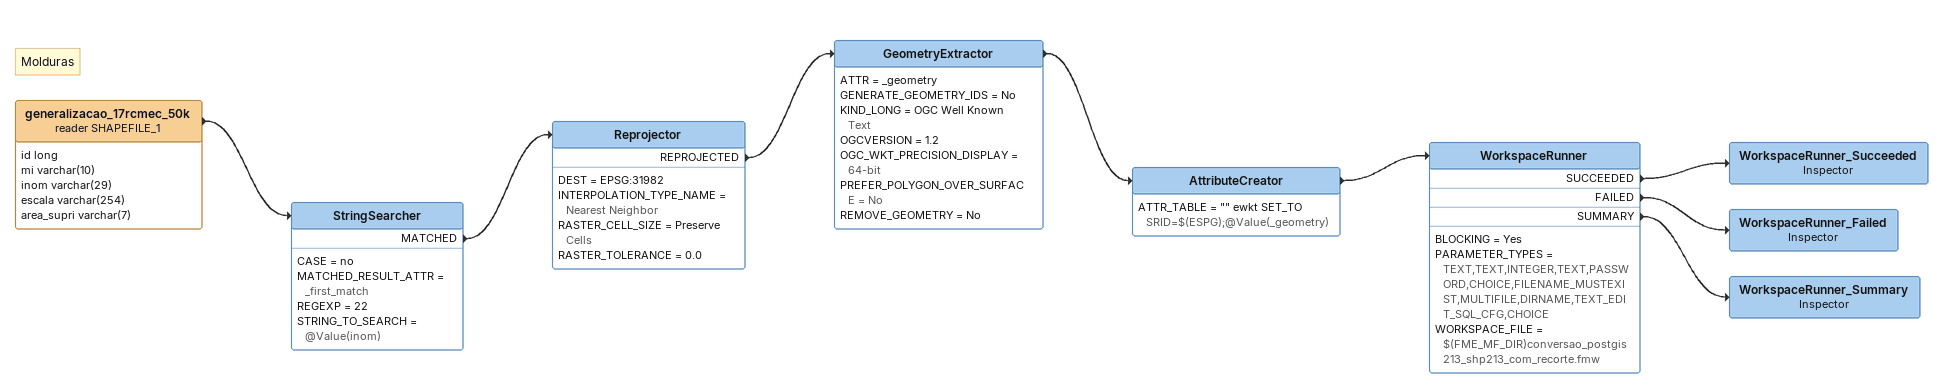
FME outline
Note: Molduras
generalizacao_17rcmec_50k (reader SHAPEFILE_1)
    attributes: id long, mi varchar(10), inom varchar(29), escala varchar(254), area_supri varchar(7)
    -> StringSearcher
StringSearcher
    CASE = no
    MATCHED_RESULT_ATTR = _first_match
    REGEXP = 22
    STRING_TO_SEARCH = @Value(inom)
    MATCHED -> Reprojector
Reprojector
    DEST = EPSG:31982
    INTERPOLATION_TYPE_NAME = Nearest Neighbor
    RASTER_CELL_SIZE = Preserve Cells
    RASTER_TOLERANCE = 0.0
    REPROJECTED -> GeometryExtractor
GeometryExtractor
    ATTR = _geometry
    GENERATE_GEOMETRY_IDS = No
    KIND_LONG = OGC Well Known Text
    OGCVERSION = 1.2
    OGC_WKT_PRECISION_DISPLAY = 64-bit
    PREFER_POLYGON_OVER_SURFACE = No
    REMOVE_GEOMETRY = No
    -> AttributeCreator
AttributeCreator
    ATTR_TABLE = "" ewkt SET_TO SRID=$(ESPG);@Value(_geometry)
    -> WorkspaceRunner
WorkspaceRunner
    BLOCKING = Yes
    PARAMETER_TYPES = TEXT,TEXT,INTEGER,TEXT,PASSWORD,CHOICE,FILENAME_MUSTEXIST,MULTIFILE,DIRNAME,TEXT_EDIT_SQL_CFG,CHOICE
    WORKSPACE_FILE = $(FME_MF_DIR)conversao_postgis213_shp213_com_recorte.fmw
    SUCCEEDED -> WorkspaceRunner_Succeeded
    FAILED -> WorkspaceRunner_Failed
    SUMMARY -> WorkspaceRunner_Summary
WorkspaceRunner_Succeeded: Inspector
WorkspaceRunner_Failed: Inspector
WorkspaceRunner_Summary: Inspector
